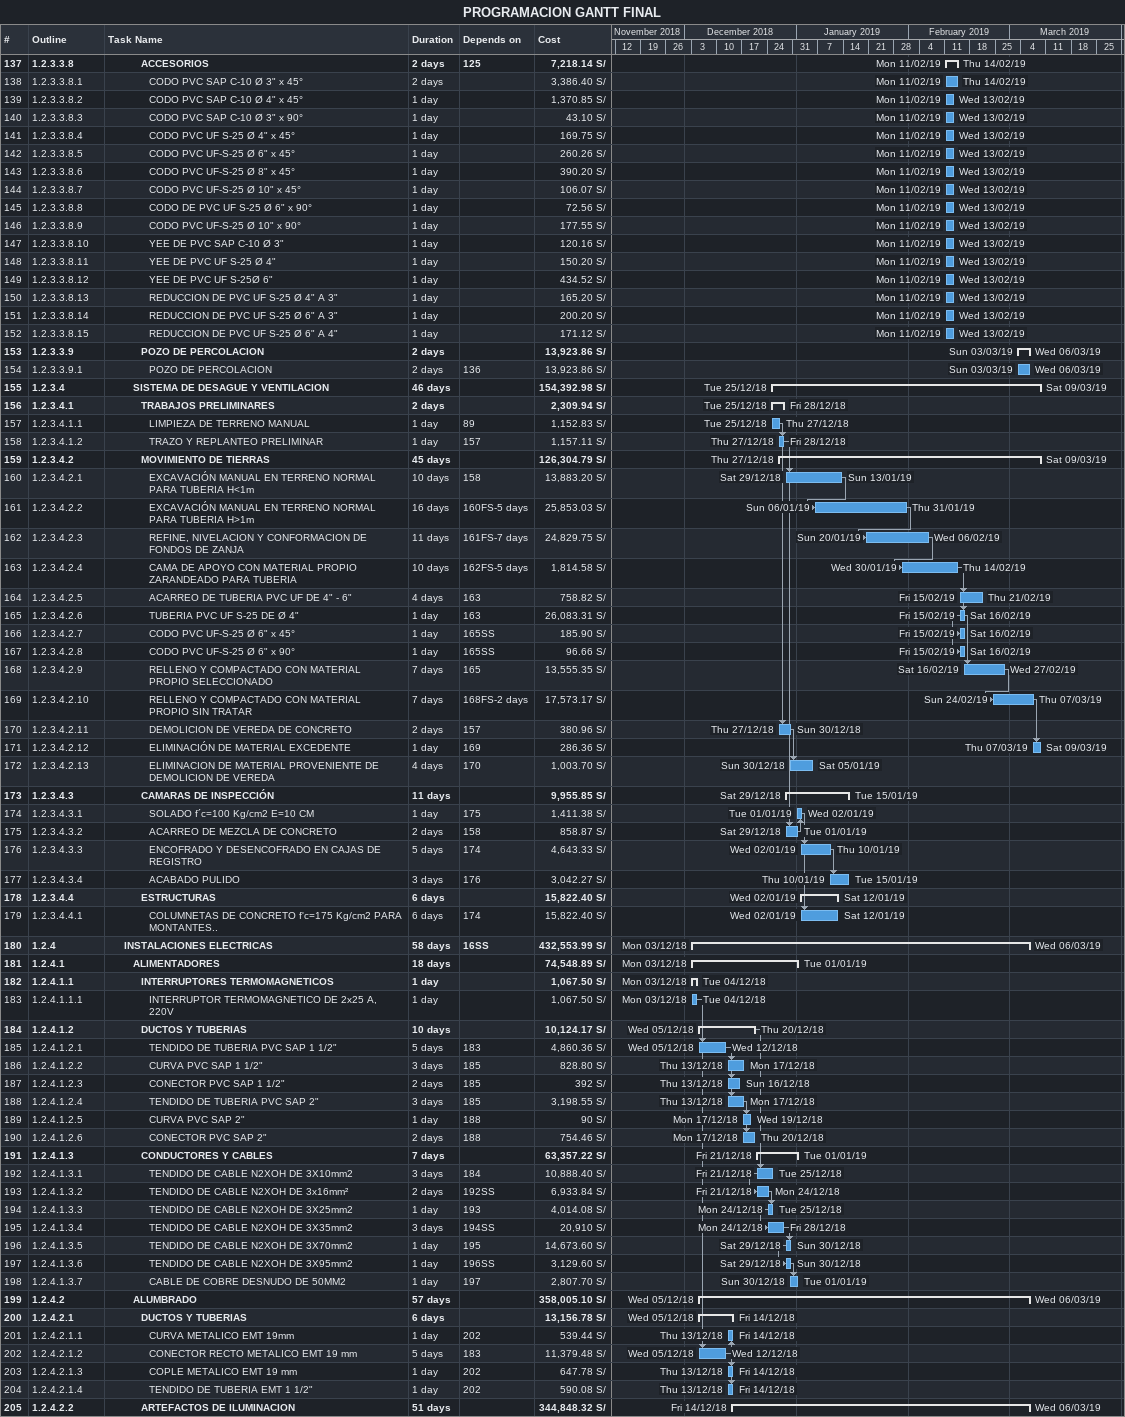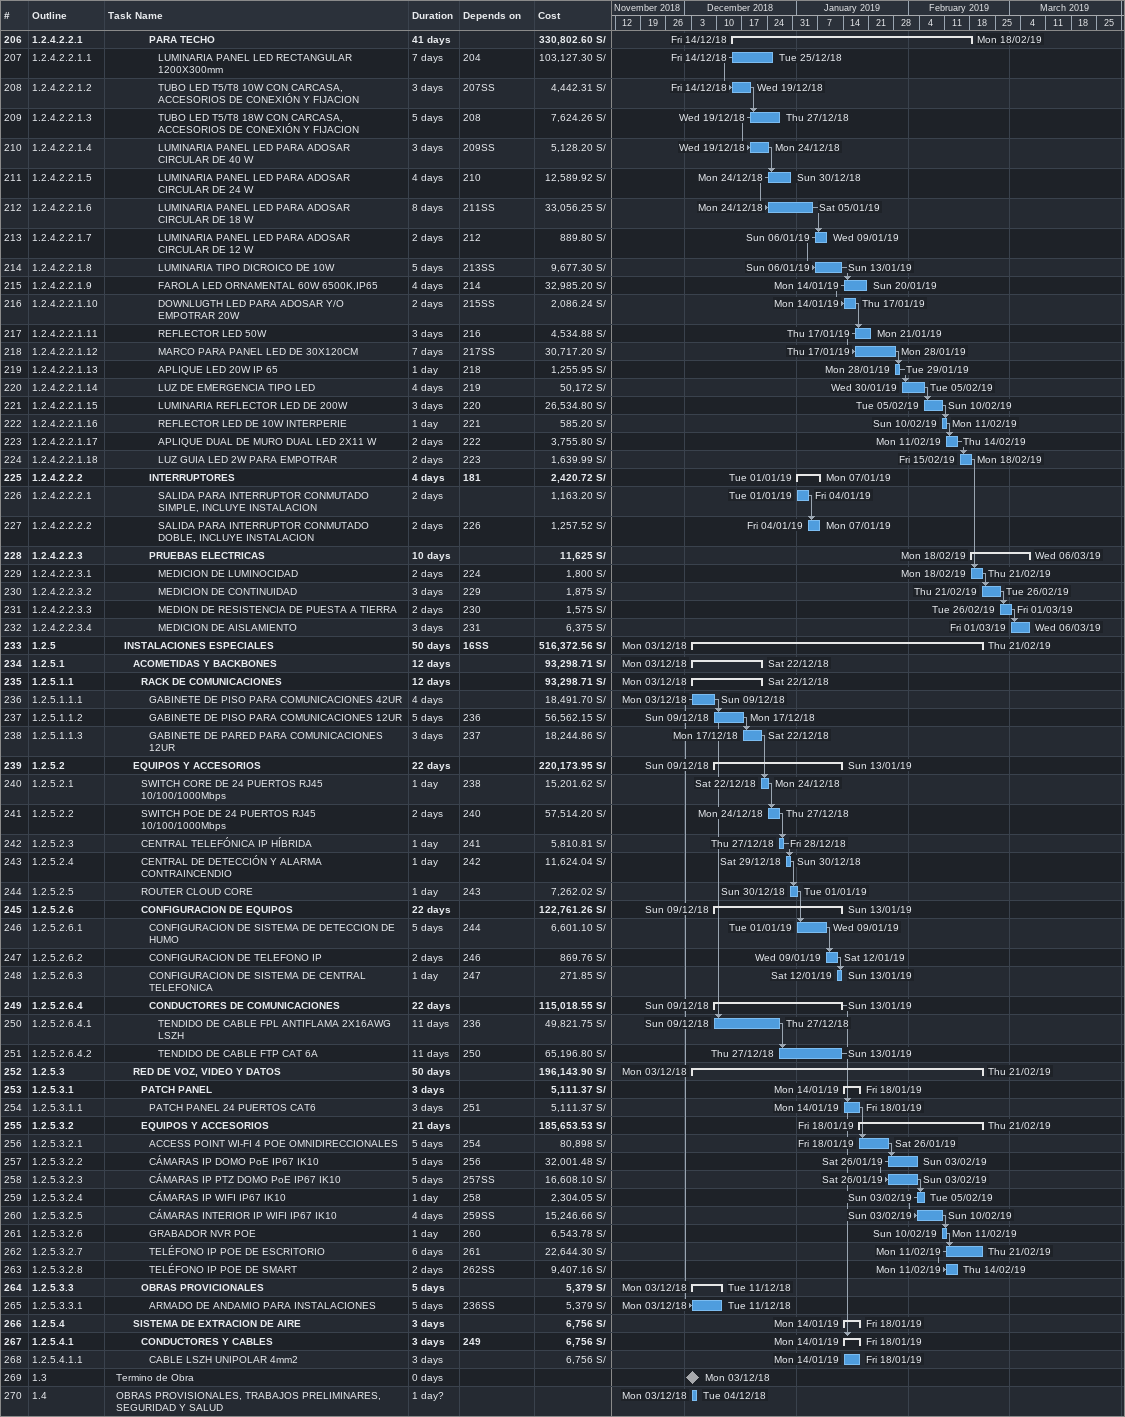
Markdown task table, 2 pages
PROGRAMACION GANTT FINAL

| ID | WBS | Task | Duration | Start | Finish | Predecessors | Cost (S/) |
|---|---|---|---|---|---|---|---|
| 137 | 1.2.3.3.8 | **ACCESORIOS** | 2d | 2019-02-11 | 2019-02-14 | 125 | 7218.14 |
| 138 | 1.2.3.3.8.1 | CODO PVC SAP C-10 Ø 3" x 45° | 2d | 2019-02-11 | 2019-02-14 |  | 3386.40 |
| 139 | 1.2.3.3.8.2 | CODO PVC SAP C-10 Ø 4" x 45° | 1d | 2019-02-11 | 2019-02-13 |  | 1370.85 |
| 140 | 1.2.3.3.8.3 | CODO PVC SAP C-10 Ø 3" x 90° | 1d | 2019-02-11 | 2019-02-13 |  | 43.10 |
| 141 | 1.2.3.3.8.4 | CODO PVC UF S-25 Ø 4" x 45° | 1d | 2019-02-11 | 2019-02-13 |  | 169.75 |
| 142 | 1.2.3.3.8.5 | CODO PVC UF-S-25 Ø 6" x 45° | 1d | 2019-02-11 | 2019-02-13 |  | 260.26 |
| 143 | 1.2.3.3.8.6 | CODO PVC UF-S-25 Ø 8" x 45° | 1d | 2019-02-11 | 2019-02-13 |  | 390.20 |
| 144 | 1.2.3.3.8.7 | CODO PVC UF-S-25 Ø 10" x 45° | 1d | 2019-02-11 | 2019-02-13 |  | 106.07 |
| 145 | 1.2.3.3.8.8 | CODO DE PVC UF S-25 Ø 6" x 90° | 1d | 2019-02-11 | 2019-02-13 |  | 72.56 |
| 146 | 1.2.3.3.8.9 | CODO PVC UF-S-25 Ø 10" x 90° | 1d | 2019-02-11 | 2019-02-13 |  | 177.55 |
| 147 | 1.2.3.3.8.10 | YEE DE PVC SAP C-10 Ø 3" | 1d | 2019-02-11 | 2019-02-13 |  | 120.16 |
| 148 | 1.2.3.3.8.11 | YEE DE PVC UF S-25 Ø 4" | 1d | 2019-02-11 | 2019-02-13 |  | 150.20 |
| 149 | 1.2.3.3.8.12 | YEE DE PVC UF S-25Ø 6" | 1d | 2019-02-11 | 2019-02-13 |  | 434.52 |
| 150 | 1.2.3.3.8.13 | REDUCCION DE PVC UF S-25 Ø 4" A 3" | 1d | 2019-02-11 | 2019-02-13 |  | 165.20 |
| 151 | 1.2.3.3.8.14 | REDUCCION DE PVC UF S-25 Ø 6" A 3" | 1d | 2019-02-11 | 2019-02-13 |  | 200.20 |
| 152 | 1.2.3.3.8.15 | REDUCCION DE PVC UF S-25 Ø 6" A 4" | 1d | 2019-02-11 | 2019-02-13 |  | 171.12 |
| 153 | 1.2.3.3.9 | **POZO DE PERCOLACION** | 2d | 2019-03-03 | 2019-03-06 |  | 13923.86 |
| 154 | 1.2.3.3.9.1 | POZO DE PERCOLACION | 2d | 2019-03-03 | 2019-03-06 | 136 | 13923.86 |
| 155 | 1.2.3.4 | **SISTEMA DE DESAGUE Y VENTILACION** | 46d | 2018-12-25 | 2019-03-09 |  | 154392.98 |
| 156 | 1.2.3.4.1 | **TRABAJOS PRELIMINARES** | 2d | 2018-12-25 | 2018-12-28 |  | 2309.94 |
| 157 | 1.2.3.4.1.1 | LIMPIEZA DE TERRENO MANUAL | 1d | 2018-12-25 | 2018-12-27 | 89 | 1152.83 |
| 158 | 1.2.3.4.1.2 | TRAZO Y REPLANTEO PRELIMINAR | 1d | 2018-12-27 | 2018-12-28 | 157 | 1157.11 |
| 159 | 1.2.3.4.2 | **MOVIMIENTO DE TIERRAS** | 45d | 2018-12-27 | 2019-03-09 |  | 126304.79 |
| 160 | 1.2.3.4.2.1 | EXCAVACIÓN MANUAL EN TERRENO NORMAL PARA TUBERIA H<1m | 10d | 2018-12-29 | 2019-01-13 | 158 | 13883.20 |
| 161 | 1.2.3.4.2.2 | EXCAVACIÓN MANUAL EN TERRENO NORMAL PARA TUBERIA H>1m | 16d | 2019-01-06 | 2019-01-31 | 160FS-5d | 25853.03 |
| 162 | 1.2.3.4.2.3 | REFINE, NIVELACION Y CONFORMACION DE FONDOS DE ZANJA | 11d | 2019-01-20 | 2019-02-06 | 161FS-7d | 24829.75 |
| 163 | 1.2.3.4.2.4 | CAMA DE APOYO CON MATERIAL PROPIO ZARANDEADO PARA TUBERIA | 10d | 2019-01-30 | 2019-02-14 | 162FS-5d | 1814.58 |
| 164 | 1.2.3.4.2.5 | ACARREO DE TUBERIA PVC UF DE 4" - 6" | 4d | 2019-02-15 | 2019-02-21 | 163 | 758.82 |
| 165 | 1.2.3.4.2.6 | TUBERIA PVC UF S-25 DE Ø 4" | 1d | 2019-02-15 | 2019-02-16 | 163 | 26083.31 |
| 166 | 1.2.3.4.2.7 | CODO PVC UF-S-25 Ø 6" x 45° | 1d | 2019-02-15 | 2019-02-16 | 165SS | 185.90 |
| 167 | 1.2.3.4.2.8 | CODO PVC UF-S-25 Ø 6" x 90° | 1d | 2019-02-15 | 2019-02-16 | 165SS | 96.66 |
| 168 | 1.2.3.4.2.9 | RELLENO Y COMPACTADO CON MATERIAL PROPIO SELECCIONADO | 7d | 2019-02-16 | 2019-02-27 | 165 | 13555.35 |
| 169 | 1.2.3.4.2.10 | RELLENO Y COMPACTADO CON MATERIAL PROPIO SIN TRATAR | 7d | 2019-02-24 | 2019-03-07 | 168FS-2d | 17573.17 |
| 170 | 1.2.3.4.2.11 | DEMOLICION DE VEREDA DE CONCRETO | 2d | 2018-12-27 | 2018-12-30 | 157 | 380.96 |
| 171 | 1.2.3.4.2.12 | ELIMINACIÓN DE MATERIAL EXCEDENTE | 1d | 2019-03-07 | 2019-03-09 | 169 | 286.36 |
| 172 | 1.2.3.4.2.13 | ELIMINACION DE MATERIAL PROVENIENTE DE DEMOLICION DE VEREDA | 4d | 2018-12-30 | 2019-01-05 | 170 | 1003.70 |
| 173 | 1.2.3.4.3 | **CAMARAS DE INSPECCIÓN** | 11d | 2018-12-29 | 2019-01-15 |  | 9955.85 |
| 174 | 1.2.3.4.3.1 | SOLADO f´c=100 Kg/cm2 E=10 CM | 1d | 2019-01-01 | 2019-01-02 | 175 | 1411.38 |
| 175 | 1.2.3.4.3.2 | ACARREO DE MEZCLA DE CONCRETO | 2d | 2018-12-29 | 2019-01-01 | 158 | 858.87 |
| 176 | 1.2.3.4.3.3 | ENCOFRADO Y DESENCOFRADO EN CAJAS DE REGISTRO | 5d | 2019-01-02 | 2019-01-10 | 174 | 4643.33 |
| 177 | 1.2.3.4.3.4 | ACABADO PULIDO | 3d | 2019-01-10 | 2019-01-15 | 176 | 3042.27 |
| 178 | 1.2.3.4.4 | **ESTRUCTURAS** | 6d | 2019-01-02 | 2019-01-12 |  | 15822.40 |
| 179 | 1.2.3.4.4.1 | COLUMNETAS DE CONCRETO f'c=175 Kg/cm2 PARA MONTANTES.. | 6d | 2019-01-02 | 2019-01-12 | 174 | 15822.40 |
| 180 | 1.2.4 | **INSTALACIONES ELECTRICAS** | 58d | 2018-12-03 | 2019-03-06 | 16SS | 432553.99 |
| 181 | 1.2.4.1 | **ALIMENTADORES** | 18d | 2018-12-03 | 2019-01-01 |  | 74548.89 |
| 182 | 1.2.4.1.1 | **INTERRUPTORES TERMOMAGNETICOS** | 1d | 2018-12-03 | 2018-12-04 |  | 1067.50 |
| 183 | 1.2.4.1.1.1 | INTERRUPTOR TERMOMAGNETICO DE 2x25 A, 220V | 1d | 2018-12-03 | 2018-12-04 |  | 1067.50 |
| 184 | 1.2.4.1.2 | **DUCTOS Y TUBERIAS** | 10d | 2018-12-05 | 2018-12-20 |  | 10124.17 |
| 185 | 1.2.4.1.2.1 | TENDIDO DE TUBERIA PVC SAP 1 1/2" | 5d | 2018-12-05 | 2018-12-12 | 183 | 4860.36 |
| 186 | 1.2.4.1.2.2 | CURVA PVC SAP 1 1/2" | 3d | 2018-12-13 | 2018-12-17 | 185 | 828.80 |
| 187 | 1.2.4.1.2.3 | CONECTOR PVC SAP 1 1/2" | 2d | 2018-12-13 | 2018-12-16 | 185 | 392 |
| 188 | 1.2.4.1.2.4 | TENDIDO DE TUBERIA PVC SAP 2" | 3d | 2018-12-13 | 2018-12-17 | 185 | 3198.55 |
| 189 | 1.2.4.1.2.5 | CURVA PVC SAP 2" | 1d | 2018-12-17 | 2018-12-19 | 188 | 90 |
| 190 | 1.2.4.1.2.6 | CONECTOR PVC SAP 2" | 2d | 2018-12-17 | 2018-12-20 | 188 | 754.46 |
| 191 | 1.2.4.1.3 | **CONDUCTORES Y CABLES** | 7d | 2018-12-21 | 2019-01-01 |  | 63357.22 |
| 192 | 1.2.4.1.3.1 | TENDIDO DE CABLE N2XOH DE 3X10mm2 | 3d | 2018-12-21 | 2018-12-25 | 184 | 10888.40 |
| 193 | 1.2.4.1.3.2 | TENDIDO DE CABLE N2XOH DE 3x16mm² | 2d | 2018-12-21 | 2018-12-24 | 192SS | 6933.84 |
| 194 | 1.2.4.1.3.3 | TENDIDO DE CABLE N2XOH DE 3X25mm2 | 1d | 2018-12-24 | 2018-12-25 | 193 | 4014.08 |
| 195 | 1.2.4.1.3.4 | TENDIDO DE CABLE N2XOH DE 3X35mm2 | 3d | 2018-12-24 | 2018-12-28 | 194SS | 20910 |
| 196 | 1.2.4.1.3.5 | TENDIDO DE CABLE N2XOH DE 3X70mm2 | 1d | 2018-12-29 | 2018-12-30 | 195 | 14673.60 |
| 197 | 1.2.4.1.3.6 | TENDIDO DE CABLE N2XOH DE 3X95mm2 | 1d | 2018-12-29 | 2018-12-30 | 196SS | 3129.60 |
| 198 | 1.2.4.1.3.7 | CABLE DE COBRE DESNUDO DE 50MM2 | 1d | 2018-12-30 | 2019-01-01 | 197 | 2807.70 |
| 199 | 1.2.4.2 | **ALUMBRADO** | 57d | 2018-12-05 | 2019-03-06 |  | 358005.10 |
| 200 | 1.2.4.2.1 | **DUCTOS Y TUBERIAS** | 6d | 2018-12-05 | 2018-12-14 |  | 13156.78 |
| 201 | 1.2.4.2.1.1 | CURVA METALICO EMT 19mm | 1d | 2018-12-13 | 2018-12-14 | 202 | 539.44 |
| 202 | 1.2.4.2.1.2 | CONECTOR RECTO METALICO EMT 19 mm | 5d | 2018-12-05 | 2018-12-12 | 183 | 11379.48 |
| 203 | 1.2.4.2.1.3 | COPLE METALICO EMT 19 mm | 1d | 2018-12-13 | 2018-12-14 | 202 | 647.78 |
| 204 | 1.2.4.2.1.4 | TENDIDO DE TUBERIA EMT 1 1/2" | 1d | 2018-12-13 | 2018-12-14 | 202 | 590.08 |
| 205 | 1.2.4.2.2 | **ARTEFACTOS DE ILUMINACION** | 51d | 2018-12-14 | 2019-03-06 |  | 344848.32 |
| 206 | 1.2.4.2.2.1 | **PARA TECHO** | 41d | 2018-12-14 | 2019-02-18 |  | 330802.60 |
| 207 | 1.2.4.2.2.1.1 | LUMINARIA PANEL LED RECTANGULAR 1200X300mm | 7d | 2018-12-14 | 2018-12-25 | 204 | 103127.30 |
| 208 | 1.2.4.2.2.1.2 | TUBO LED T5/T8 10W CON CARCASA, ACCESORIOS DE CONEXIÓN Y FIJACION | 3d | 2018-12-14 | 2018-12-19 | 207SS | 4442.31 |
| 209 | 1.2.4.2.2.1.3 | TUBO LED T5/T8 18W CON CARCASA, ACCESORIOS DE CONEXIÓN Y FIJACION | 5d | 2018-12-19 | 2018-12-27 | 208 | 7624.26 |
| 210 | 1.2.4.2.2.1.4 | LUMINARIA PANEL LED PARA ADOSAR CIRCULAR DE 40 W | 3d | 2018-12-19 | 2018-12-24 | 209SS | 5128.20 |
| 211 | 1.2.4.2.2.1.5 | LUMINARIA PANEL LED PARA ADOSAR CIRCULAR DE 24 W | 4d | 2018-12-24 | 2018-12-30 | 210 | 12589.92 |
| 212 | 1.2.4.2.2.1.6 | LUMINARIA PANEL LED PARA ADOSAR CIRCULAR DE 18 W | 8d | 2018-12-24 | 2019-01-05 | 211SS | 33056.25 |
| 213 | 1.2.4.2.2.1.7 | LUMINARIA PANEL LED PARA ADOSAR CIRCULAR DE 12 W | 2d | 2019-01-06 | 2019-01-09 | 212 | 889.80 |
| 214 | 1.2.4.2.2.1.8 | LUMINARIA TIPO DICROICO DE 10W | 5d | 2019-01-06 | 2019-01-13 | 213SS | 9677.30 |
| 215 | 1.2.4.2.2.1.9 | FAROLA LED ORNAMENTAL 60W 6500K,IP65 | 4d | 2019-01-14 | 2019-01-20 | 214 | 32985.20 |
| 216 | 1.2.4.2.2.1.10 | DOWNLUGTH LED PARA ADOSAR Y/O EMPOTRAR 20W | 2d | 2019-01-14 | 2019-01-17 | 215SS | 2086.24 |
| 217 | 1.2.4.2.2.1.11 | REFLECTOR LED 50W | 3d | 2019-01-17 | 2019-01-21 | 216 | 4534.88 |
| 218 | 1.2.4.2.2.1.12 | MARCO PARA PANEL LED DE 30X120CM | 7d | 2019-01-17 | 2019-01-28 | 217SS | 30717.20 |
| 219 | 1.2.4.2.2.1.13 | APLIQUE LED 20W IP 65 | 1d | 2019-01-28 | 2019-01-29 | 218 | 1255.95 |
| 220 | 1.2.4.2.2.1.14 | LUZ DE EMERGENCIA TIPO LED | 4d | 2019-01-30 | 2019-02-05 | 219 | 50172 |
| 221 | 1.2.4.2.2.1.15 | LUMINARIA REFLECTOR LED DE 200W | 3d | 2019-02-05 | 2019-02-10 | 220 | 26534.80 |
| 222 | 1.2.4.2.2.1.16 | REFLECTOR LED DE 10W INTERPERIE | 1d | 2019-02-10 | 2019-02-11 | 221 | 585.20 |
| 223 | 1.2.4.2.2.1.17 | APLIQUE DUAL DE MURO DUAL LED 2X11 W | 2d | 2019-02-11 | 2019-02-14 | 222 | 3755.80 |
| 224 | 1.2.4.2.2.1.18 | LUZ GUIA LED 2W PARA EMPOTRAR | 2d | 2019-02-15 | 2019-02-18 | 223 | 1639.99 |
| 225 | 1.2.4.2.2.2 | **INTERRUPTORES** | 4d | 2019-01-01 | 2019-01-07 | 181 | 2420.72 |
| 226 | 1.2.4.2.2.2.1 | SALIDA PARA INTERRUPTOR CONMUTADO SIMPLE, INCLUYE INSTALACION | 2d | 2019-01-01 | 2019-01-04 |  | 1163.20 |
| 227 | 1.2.4.2.2.2.2 | SALIDA PARA INTERRUPTOR CONMUTADO DOBLE, INCLUYE INSTALACION | 2d | 2019-01-04 | 2019-01-07 | 226 | 1257.52 |
| 228 | 1.2.4.2.2.3 | **PRUEBAS ELECTRICAS** | 10d | 2019-02-18 | 2019-03-06 |  | 11625 |
| 229 | 1.2.4.2.2.3.1 | MEDICION DE LUMINOCIDAD | 2d | 2019-02-18 | 2019-02-21 | 224 | 1800 |
| 230 | 1.2.4.2.2.3.2 | MEDICION DE CONTINUIDAD | 3d | 2019-02-21 | 2019-02-26 | 229 | 1875 |
| 231 | 1.2.4.2.2.3.3 | MEDION DE RESISTENCIA DE PUESTA A TIERRA | 2d | 2019-02-26 | 2019-03-01 | 230 | 1575 |
| 232 | 1.2.4.2.2.3.4 | MEDICION DE AISLAMIENTO | 3d | 2019-03-01 | 2019-03-06 | 231 | 6375 |
| 233 | 1.2.5 | **INSTALACIONES ESPECIALES** | 50d | 2018-12-03 | 2019-02-21 | 16SS | 516372.56 |
| 234 | 1.2.5.1 | **ACOMETIDAS Y BACKBONES** | 12d | 2018-12-03 | 2018-12-22 |  | 93298.71 |
| 235 | 1.2.5.1.1 | **RACK DE COMUNICACIONES** | 12d | 2018-12-03 | 2018-12-22 |  | 93298.71 |
| 236 | 1.2.5.1.1.1 | GABINETE DE PISO PARA COMUNICACIONES 42UR | 4d | 2018-12-03 | 2018-12-09 |  | 18491.70 |
| 237 | 1.2.5.1.1.2 | GABINETE DE PISO PARA COMUNICACIONES 12UR | 5d | 2018-12-09 | 2018-12-17 | 236 | 56562.15 |
| 238 | 1.2.5.1.1.3 | GABINETE DE PARED PARA COMUNICACIONES 12UR | 3d | 2018-12-17 | 2018-12-22 | 237 | 18244.86 |
| 239 | 1.2.5.2 | **EQUIPOS Y ACCESORIOS** | 22d | 2018-12-09 | 2019-01-13 |  | 220173.95 |
| 240 | 1.2.5.2.1 | SWITCH CORE DE 24 PUERTOS RJ45 10/100/1000Mbps | 1d | 2018-12-22 | 2018-12-24 | 238 | 15201.62 |
| 241 | 1.2.5.2.2 | SWITCH POE DE 24 PUERTOS RJ45 10/100/1000Mbps | 2d | 2018-12-24 | 2018-12-27 | 240 | 57514.20 |
| 242 | 1.2.5.2.3 | CENTRAL TELEFÓNICA IP HÍBRIDA | 1d | 2018-12-27 | 2018-12-28 | 241 | 5810.81 |
| 243 | 1.2.5.2.4 | CENTRAL DE DETECCIÓN Y ALARMA CONTRAINCENDIO | 1d | 2018-12-29 | 2018-12-30 | 242 | 11624.04 |
| 244 | 1.2.5.2.5 | ROUTER CLOUD CORE | 1d | 2018-12-30 | 2019-01-01 | 243 | 7262.02 |
| 245 | 1.2.5.2.6 | **CONFIGURACION DE EQUIPOS** | 22d | 2018-12-09 | 2019-01-13 |  | 122761.26 |
| 246 | 1.2.5.2.6.1 | CONFIGURACION DE SISTEMA DE DETECCION DE HUMO | 5d | 2019-01-01 | 2019-01-09 | 244 | 6601.10 |
| 247 | 1.2.5.2.6.2 | CONFIGURACION DE TELEFONO IP | 2d | 2019-01-09 | 2019-01-12 | 246 | 869.76 |
| 248 | 1.2.5.2.6.3 | CONFIGURACION DE SISTEMA DE CENTRAL TELEFONICA | 1d | 2019-01-12 | 2019-01-13 | 247 | 271.85 |
| 249 | 1.2.5.2.6.4 | **CONDUCTORES DE COMUNICACIONES** | 22d | 2018-12-09 | 2019-01-13 |  | 115018.55 |
| 250 | 1.2.5.2.6.4.1 | TENDIDO DE CABLE FPL ANTIFLAMA 2X16AWG LSZH | 11d | 2018-12-09 | 2018-12-27 | 236 | 49821.75 |
| 251 | 1.2.5.2.6.4.2 | TENDIDO DE CABLE FTP CAT 6A | 11d | 2018-12-27 | 2019-01-13 | 250 | 65196.80 |
| 252 | 1.2.5.3 | **RED DE VOZ, VIDEO Y DATOS** | 50d | 2018-12-03 | 2019-02-21 |  | 196143.90 |
| 253 | 1.2.5.3.1 | **PATCH PANEL** | 3d | 2019-01-14 | 2019-01-18 |  | 5111.37 |
| 254 | 1.2.5.3.1.1 | PATCH PANEL 24 PUERTOS CAT6 | 3d | 2019-01-14 | 2019-01-18 | 251 | 5111.37 |
| 255 | 1.2.5.3.2 | **EQUIPOS Y ACCESORIOS** | 21d | 2019-01-18 | 2019-02-21 |  | 185653.53 |
| 256 | 1.2.5.3.2.1 | ACCESS POINT WI-FI 4 POE OMNIDIRECCIONALES | 5d | 2019-01-18 | 2019-01-26 | 254 | 80898 |
| 257 | 1.2.5.3.2.2 | CÁMARAS IP DOMO PoE IP67 IK10 | 5d | 2019-01-26 | 2019-02-03 | 256 | 32001.48 |
| 258 | 1.2.5.3.2.3 | CÁMARAS IP PTZ DOMO PoE IP67 IK10 | 5d | 2019-01-26 | 2019-02-03 | 257SS | 16608.10 |
| 259 | 1.2.5.3.2.4 | CÁMARAS IP WIFI IP67 IK10 | 1d | 2019-02-03 | 2019-02-05 | 258 | 2304.05 |
| 260 | 1.2.5.3.2.5 | CÁMARAS INTERIOR IP WIFI IP67 IK10 | 4d | 2019-02-03 | 2019-02-10 | 259SS | 15246.66 |
| 261 | 1.2.5.3.2.6 | GRABADOR NVR POE | 1d | 2019-02-10 | 2019-02-11 | 260 | 6543.78 |
| 262 | 1.2.5.3.2.7 | TELÉFONO IP POE DE ESCRITORIO | 6d | 2019-02-11 | 2019-02-21 | 261 | 22644.30 |
| 263 | 1.2.5.3.2.8 | TELÉFONO IP POE DE SMART | 2d | 2019-02-11 | 2019-02-14 | 262SS | 9407.16 |
| 264 | 1.2.5.3.3 | **OBRAS PROVICIONALES** | 5d | 2018-12-03 | 2018-12-11 |  | 5379 |
| 265 | 1.2.5.3.3.1 | ARMADO DE ANDAMIO PARA INSTALACIONES | 5d | 2018-12-03 | 2018-12-11 | 236SS | 5379 |
| 266 | 1.2.5.4 | **SISTEMA DE EXTRACION DE AIRE** | 3d | 2019-01-14 | 2019-01-18 |  | 6756 |
| 267 | 1.2.5.4.1 | **CONDUCTORES Y CABLES** | 3d | 2019-01-14 | 2019-01-18 | 249 | 6756 |
| 268 | 1.2.5.4.1.1 | CABLE LSZH UNIPOLAR 4mm2 | 3d | 2019-01-14 | 2019-01-18 |  | 6756 |
| 269 | 1.3 | Termino de Obra | 0d | 2018-12-03 | 2018-12-03 |  |  |
| 270 | 1.4 | OBRAS PROVISIONALES, TRABAJOS PRELIMINARES, SEGURIDAD Y SALUD | 1d? | 2018-12-03 | 2018-12-04 |  |  |
